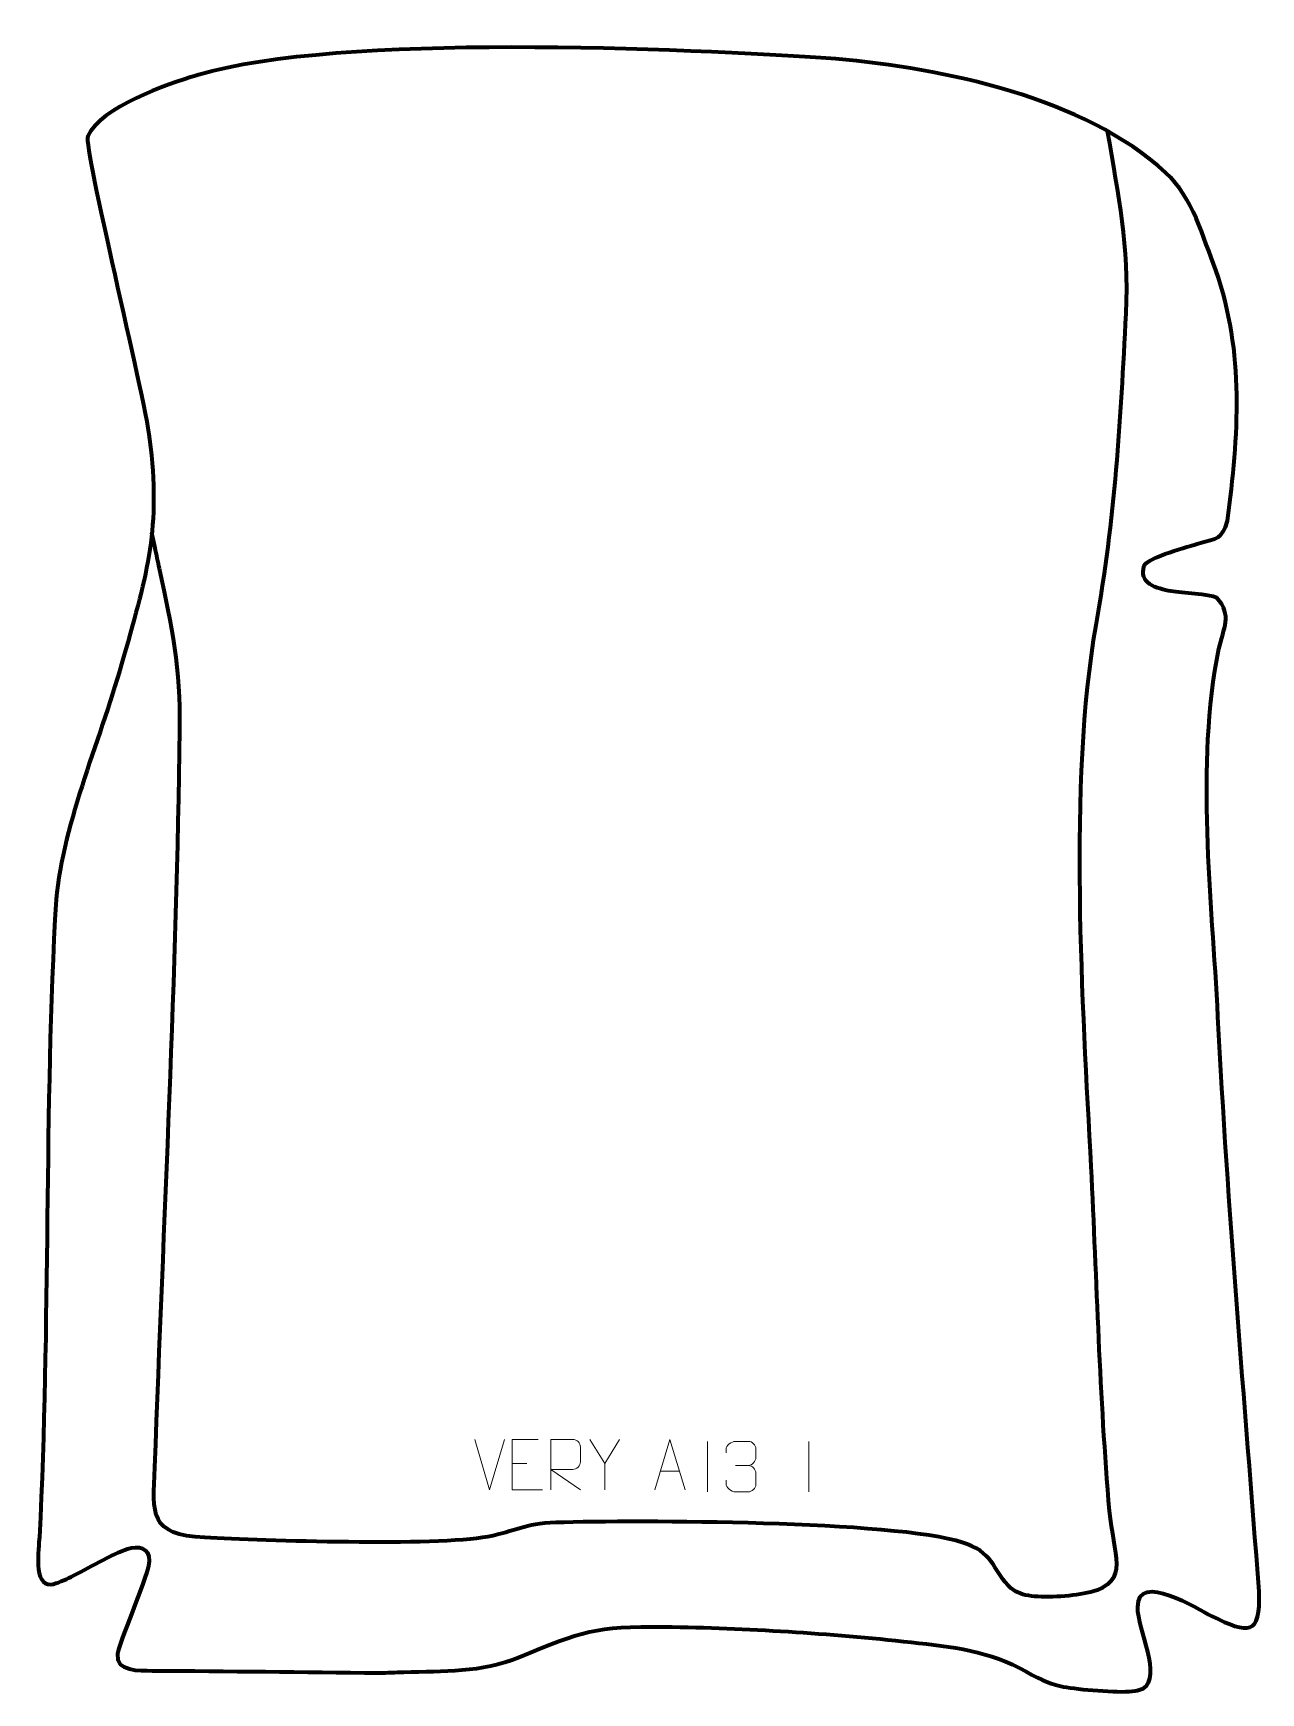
# Model space of a CAD drawing. Header units: millimetres. Extents: x -579 to 27, y 115 to 935.
import ezdxf

# ---------------------------------------------------------------- set-up
doc = ezdxf.new("R2010")
doc.units = ezdxf.units.MM
doc.header["$MEASUREMENT"] = 0
doc.layers.add('layer 2', color=7, linetype='Continuous')
doc.layers.add('layer 3', color=7, linetype='Continuous')

msp = doc.modelspace()

# ---------------------------------------------------------------- linework, layer by layer
at = {"layer": 'layer 2', "color": 142, "lineweight": 158}
msp.add_open_spline([(-48.5263, 886.4964), (-43.109, 853.5852), (-37.7512, 830.545), (-39.4248, 796.4384), (-39.4248, 796.4384), (-41.9889, 743.4847), (-44.8732, 694.9598), (-54.192, 642.5334), (-54.192, 642.5334), (-68.0205, 564.7359), (-60.8143, 454.505), (-56.6394, 375.2041), (-56.6394, 375.2041), (-53.7904, 318.7585), (-52.459, 261.5218), (-47.573, 205.2821), (-47.573, 205.2821), (-45.6924, 183.8416), (-36.9474, 170.1921), (-56.8973, 165.0855), (-56.8973, 165.0855), (-64.9465, 163.025), (-77.9296, 162.2408), (-86.0149, 163.1371), (-86.0149, 163.1371), (-90.0676, 163.7019), (-92.9512, 164.5624), (-96.2016, 167.0806), (-96.2016, 167.0806), (-104.5819, 174.4961), (-103.9834, 183.8984), (-117.7815, 188.812), (-117.7815, 188.812), (-117.7815, 188.812), (-119.7439, 189.5108), (-119.7439, 189.5108), (-119.7439, 189.5108), (-154.479, 200.5509), (-280.7449, 200.5541), (-320.8383, 199.4516), (-320.8383, 199.4516), (-336.9029, 198.9898), (-340.5014, 195.0333), (-354.4348, 192.4582), (-354.4348, 192.4582), (-380.5764, 187.6268), (-465.4066, 190.475), (-494.2006, 192.0144), (-494.2006, 192.0144), (-521.9312, 193.497), (-519.837, 203.2156), (-518.9204, 226.801), (-518.9204, 226.801), (-514.5064, 348.1964), (-508.1144, 469.5834), (-506.5565, 591.0761), (-506.5565, 591.0761), (-506.1738, 621.4135), (-510.3188, 641.2154), (-516.6069, 670.4365), (-516.6069, 670.4365), (-517.3463, 673.8799), (-518.0801, 677.3244), (-518.8125, 680.7693), (-518.8125, 680.7693), (-518.8125, 680.7693), (-519.1234, 682.2335), (-519.1234, 682.2335), (-519.1234, 682.2335), (-519.1234, 682.2335), (-520.3639, 688.0904), (-520.3639, 688.0904)], degree=3, knots=[0, 0, 0, 0, 0.05263158, 0.05263158, 0.05263158, 0.05263158, 0.10526316, 0.10526316, 0.10526316, 0.10526316, 0.15789474, 0.15789474, 0.15789474, 0.15789474, 0.21052632, 0.21052632, 0.21052632, 0.21052632, 0.26315789, 0.26315789, 0.26315789, 0.26315789, 0.31578947, 0.31578947, 0.31578947, 0.31578947, 0.36842105, 0.36842105, 0.36842105, 0.36842105, 0.42105263, 0.42105263, 0.42105263, 0.42105263, 0.47368421, 0.47368421, 0.47368421, 0.47368421, 0.52631579, 0.52631579, 0.52631579, 0.52631579, 0.57894737, 0.57894737, 0.57894737, 0.57894737, 0.63157895, 0.63157895, 0.63157895, 0.63157895, 0.68421053, 0.68421053, 0.68421053, 0.68421053, 0.73684211, 0.73684211, 0.73684211, 0.73684211, 0.78947368, 0.78947368, 0.78947368, 0.78947368, 0.84210526, 0.84210526, 0.84210526, 0.84210526, 0.89473684, 0.89473684, 0.89473684, 0.89473684, 1, 1, 1, 1], dxfattribs=at)
at = {"layer": 'layer 2', "color": 250, "lineweight": 9}
for points in [[(-353.5642, 215.5376), (-353.5642, 215.5376), (-360.886, 240.4912), (-360.886, 240.4912)], [(-346.2423, 240.4912), (-346.2423, 240.4912), (-353.5641, 215.5376), (-353.5641, 215.5376)], [(-296.7311, 228.5925), (-296.7311, 228.5925), (-304.052, 240.4912), (-304.052, 240.4912)], [(-245.927, 239.5459), (-245.927, 239.5459), (-245.927, 214.5718), (-245.927, 214.5718)], [(-195.927, 239.5459), (-195.927, 239.5459), (-195.927, 214.5718), (-195.927, 214.5718)], [(-342.4088, 228.6189), (-342.4088, 228.6189), (-335.2407, 228.6189), (-335.2407, 228.6189)], [(-269.2011, 224.7943), (-269.2011, 224.7943), (-259.7054, 224.7943), (-259.7054, 224.7943)], [(-232.1011, 227.6061), (-232.1011, 227.6061), (-225.9047, 227.6061), (-225.9047, 227.6061)]]:
    msp.add_open_spline(points, degree=3, dxfattribs=at)
for points, knots in [([(-329.5349, 240.4986), (-329.5349, 240.4986), (-342.4088, 240.4986), (-342.4088, 240.4986), (-342.4088, 240.4986), (-342.4088, 240.4986), (-342.4088, 215.545), (-342.4088, 215.545), (-342.4088, 215.545), (-342.4088, 215.545), (-327.543, 215.545), (-327.543, 215.545)], [0, 0, 0, 0, 0.25, 0.25, 0.25, 0.25, 0.5, 0.5, 0.5, 0.5, 1, 1, 1, 1]), ([(-323.3817, 215.5413), (-323.3817, 215.5413), (-323.3817, 240.4948), (-323.3817, 240.4948), (-323.3817, 240.4948), (-319.7869, 240.4948), (-316.1914, 240.4948), (-312.5962, 240.4948), (-312.5962, 240.4948), (-310.2709, 240.4571), (-308.7136, 238.9671), (-308.7177, 236.6007), (-308.7177, 236.6007), (-308.7181, 234.5652), (-308.7181, 231.5058), (-308.7177, 229.4698), (-308.7177, 229.4698), (-308.7242, 227.5943), (-310.5365, 225.6525), (-312.546, 225.6334), (-312.546, 225.6334), (-312.546, 225.6334), (-323.3817, 225.6334), (-323.3817, 225.6334), (-323.3817, 225.6334), (-323.3817, 225.6334), (-308.727, 215.5413), (-308.727, 215.5413)], [0, 0, 0, 0, 0.125, 0.125, 0.125, 0.125, 0.25, 0.25, 0.25, 0.25, 0.375, 0.375, 0.375, 0.375, 0.5, 0.5, 0.5, 0.5, 0.625, 0.625, 0.625, 0.625, 0.75, 0.75, 0.75, 0.75, 1, 1, 1, 1]), ([(-289.4087, 240.4912), (-289.4087, 240.4912), (-296.7311, 228.5925), (-296.7311, 228.5925), (-296.7311, 228.5925), (-296.7311, 228.5925), (-296.7304, 215.5376), (-296.7304, 215.5376)], [0, 0, 0, 0, 0.33333333, 0.33333333, 0.33333333, 0.33333333, 1, 1, 1, 1]), ([(-271.9237, 215.5449), (-271.9237, 215.5449), (-264.5527, 240.4984), (-264.5527, 240.4984), (-264.5527, 240.4984), (-264.5527, 240.4984), (-256.9828, 215.5449), (-256.9828, 215.5449)], [0, 0, 0, 0, 0.33333333, 0.33333333, 0.33333333, 0.33333333, 1, 1, 1, 1]), ([(-236.8108, 233.8513), (-236.8108, 233.8513), (-236.8108, 235.7085), (-236.8108, 235.7085), (-236.8108, 235.7085), (-236.8251, 237.4504), (-234.1606, 239.5685), (-232.1015, 239.5458), (-232.1015, 239.5458), (-230.0374, 239.5458), (-227.9734, 239.5458), (-225.9097, 239.5458), (-225.9097, 239.5458), (-223.7152, 239.5546), (-222.1169, 237.7078), (-222.0725, 235.7957), (-222.0725, 235.7957), (-222.0729, 234.3606), (-222.0729, 232.9255), (-222.0725, 231.49), (-222.0725, 231.49), (-222.1211, 229.8365), (-223.7237, 227.6065), (-225.922, 227.6165), (-225.922, 227.6165), (-223.7183, 227.6053), (-222.1103, 225.8021), (-222.0563, 223.7426), (-222.0563, 223.7426), (-222.0567, 221.9579), (-222.0567, 220.1732), (-222.0563, 218.3881), (-222.0563, 218.3881), (-222.0462, 216.3267), (-224.1011, 214.5636), (-225.922, 214.5717), (-225.922, 214.5717), (-227.9873, 214.572), (-230.0525, 214.572), (-232.1181, 214.5717), (-232.1181, 214.5717), (-234.2867, 214.5832), (-236.8177, 216.9834), (-236.8363, 218.4452), (-236.8363, 218.4452), (-236.8363, 218.4452), (-236.8363, 220.3538), (-236.8363, 220.3538)], [0, 0, 0, 0, 0.07692308, 0.07692308, 0.07692308, 0.07692308, 0.15384615, 0.15384615, 0.15384615, 0.15384615, 0.23076923, 0.23076923, 0.23076923, 0.23076923, 0.30769231, 0.30769231, 0.30769231, 0.30769231, 0.38461538, 0.38461538, 0.38461538, 0.38461538, 0.46153846, 0.46153846, 0.46153846, 0.46153846, 0.53846154, 0.53846154, 0.53846154, 0.53846154, 0.61538462, 0.61538462, 0.61538462, 0.61538462, 0.69230769, 0.69230769, 0.69230769, 0.69230769, 0.76923077, 0.76923077, 0.76923077, 0.76923077, 0.84615385, 0.84615385, 0.84615385, 0.84615385, 1, 1, 1, 1])]:
    msp.add_open_spline(points, degree=3, knots=knots, dxfattribs=at)
at = {"layer": 'layer 3', "color": 242, "lineweight": 158}
msp.add_open_spline([(-408.3188, 125.2082), (-445.6783, 125.6865), (-482.8824, 126.0632), (-520.2441, 126.3171), (-520.2441, 126.3171), (-526.2753, 126.3581), (-538.4826, 125.8111), (-537.3877, 134.6127), (-537.3877, 134.6127), (-534.8735, 144.8732), (-521.7566, 174.4884), (-521.6957, 180.4842), (-521.6957, 180.4842), (-521.6275, 187.1959), (-527.1614, 188.0984), (-532.3862, 186.4221), (-532.3862, 186.4221), (-539.7018, 184.075), (-552.5662, 176.3884), (-560.2386, 172.6996), (-560.2386, 172.6996), (-563.1787, 171.2861), (-567.1177, 169.3453), (-570.3458, 168.8559), (-570.3458, 168.8559), (-579.0024, 168.1997), (-576.2378, 186.5947), (-575.9295, 192.2796), (-575.9295, 192.2796), (-570.4776, 296.8955), (-573.7707, 402.7758), (-567.7268, 507.0131), (-567.7268, 507.0131), (-564.314, 545.1533), (-544.7014, 588.9719), (-534.3312, 626.7757), (-534.3312, 626.7757), (-522.4233, 669.3481), (-516.0082, 690.1323), (-521.4879, 734.427), (-521.4879, 734.427), (-524.2726, 756.7575), (-554.4538, 878.6648), (-552.0179, 883.9711), (-552.0179, 883.9711), (-545.3677, 898.4582), (-513.0292, 909.5213), (-498.3248, 913.9439), (-498.3248, 913.9439), (-498.3248, 913.9439), (-497.3479, 914.2377), (-497.3479, 914.2377), (-497.3479, 914.2377), (-427.7235, 934.7999), (-259.0597, 927.3221), (-182.5256, 922.0988), (-182.5256, 922.0988), (-129.2594, 917.3221), (-59.9619, 903.212), (-19.5827, 865.8553), (-19.5827, 865.8553), (-6.3504, 853.6135), (-1.3562, 834.2714), (5.0913, 817.7692), (5.0913, 817.7692), (19.3967, 776.9891), (16.4379, 736.0794), (10.8015, 694.0137), (10.8015, 694.0137), (8.1416, 684.7056), (5.7473, 685.5248), (-3.0053, 682.9935), (-3.0053, 682.9935), (-8.489, 681.2153), (-27.7237, 676.3786), (-30.2751, 671.9363), (-30.2751, 671.9363), (-33.3487, 663.0664), (-24.0249, 660.6081), (-17.1478, 659.2665), (-17.1478, 659.2665), (-11.4369, 658.252), (1.6682, 658.0198), (5.5874, 656.0427), (5.5874, 656.0427), (13.452, 647.1368), (8.8607, 641.2992), (6.5271, 630.7714), (6.5271, 630.7714), (-4.9796, 573.5895), (3.2129, 507.4176), (6.1258, 449.1505), (6.1258, 449.1505), (10.9925, 354.6388), (19.2599, 259.8778), (26.4672, 165.4849), (26.4672, 165.4849), (27.2964, 143.1514), (21.2052, 144.5592), (3.1492, 153.2249), (3.1492, 153.2249), (-4.1377, 156.7221), (-33.4014, 175.6404), (-33.524, 157.7359), (-33.524, 157.7359), (-33.5991, 146.7688), (-21.0486, 123.1793), (-30.8171, 117.5942), (-30.8171, 117.5942), (-32.1959, 116.8059), (-33.2758, 116.6453), (-34.796, 116.335), (-34.796, 116.335), (-34.796, 116.335), (-36.246, 116.1301), (-36.246, 116.1301), (-36.246, 116.1301), (-43.5047, 115.3877), (-62.9156, 116.9885), (-70.0877, 118.398), (-70.0877, 118.398), (-75.4797, 119.4576), (-80.6574, 121.3963), (-88.6319, 125.9241), (-88.6319, 125.9241), (-106.3949, 136.0097), (-125.2849, 138.2297), (-145.3189, 140.3795), (-145.3189, 140.3795), (-186.7533, 144.8258), (-225.5641, 147.3364), (-267.2587, 148.004), (-267.2587, 148.004), (-301.7981, 148.3513), (-307.6345, 145.8744), (-339.0166, 132.9881), (-339.0166, 132.9881), (-357.7212, 125.3074), (-376.2173, 126.2355), (-395.9687, 125.6448), (-395.9687, 125.6448), (-400.0854, 125.5), (-404.2021, 125.3546), (-408.3188, 125.2082)], degree=3, knots=[0, 0, 0, 0, 0.02702703, 0.02702703, 0.02702703, 0.02702703, 0.05405405, 0.05405405, 0.05405405, 0.05405405, 0.08108108, 0.08108108, 0.08108108, 0.08108108, 0.10810811, 0.10810811, 0.10810811, 0.10810811, 0.13513514, 0.13513514, 0.13513514, 0.13513514, 0.16216216, 0.16216216, 0.16216216, 0.16216216, 0.18918919, 0.18918919, 0.18918919, 0.18918919, 0.21621622, 0.21621622, 0.21621622, 0.21621622, 0.24324324, 0.24324324, 0.24324324, 0.24324324, 0.27027027, 0.27027027, 0.27027027, 0.27027027, 0.2972973, 0.2972973, 0.2972973, 0.2972973, 0.32432432, 0.32432432, 0.32432432, 0.32432432, 0.35135135, 0.35135135, 0.35135135, 0.35135135, 0.37837838, 0.37837838, 0.37837838, 0.37837838, 0.40540541, 0.40540541, 0.40540541, 0.40540541, 0.43243243, 0.43243243, 0.43243243, 0.43243243, 0.45945946, 0.45945946, 0.45945946, 0.45945946, 0.48648649, 0.48648649, 0.48648649, 0.48648649, 0.51351351, 0.51351351, 0.51351351, 0.51351351, 0.54054054, 0.54054054, 0.54054054, 0.54054054, 0.56756757, 0.56756757, 0.56756757, 0.56756757, 0.59459459, 0.59459459, 0.59459459, 0.59459459, 0.62162162, 0.62162162, 0.62162162, 0.62162162, 0.64864865, 0.64864865, 0.64864865, 0.64864865, 0.67567568, 0.67567568, 0.67567568, 0.67567568, 0.7027027, 0.7027027, 0.7027027, 0.7027027, 0.72972973, 0.72972973, 0.72972973, 0.72972973, 0.75675676, 0.75675676, 0.75675676, 0.75675676, 0.78378378, 0.78378378, 0.78378378, 0.78378378, 0.81081081, 0.81081081, 0.81081081, 0.81081081, 0.83783784, 0.83783784, 0.83783784, 0.83783784, 0.86486486, 0.86486486, 0.86486486, 0.86486486, 0.89189189, 0.89189189, 0.89189189, 0.89189189, 0.91891892, 0.91891892, 0.91891892, 0.91891892, 0.94594595, 0.94594595, 0.94594595, 0.94594595, 1, 1, 1, 1], dxfattribs=at)

doc.saveas('drawing.dxf')
